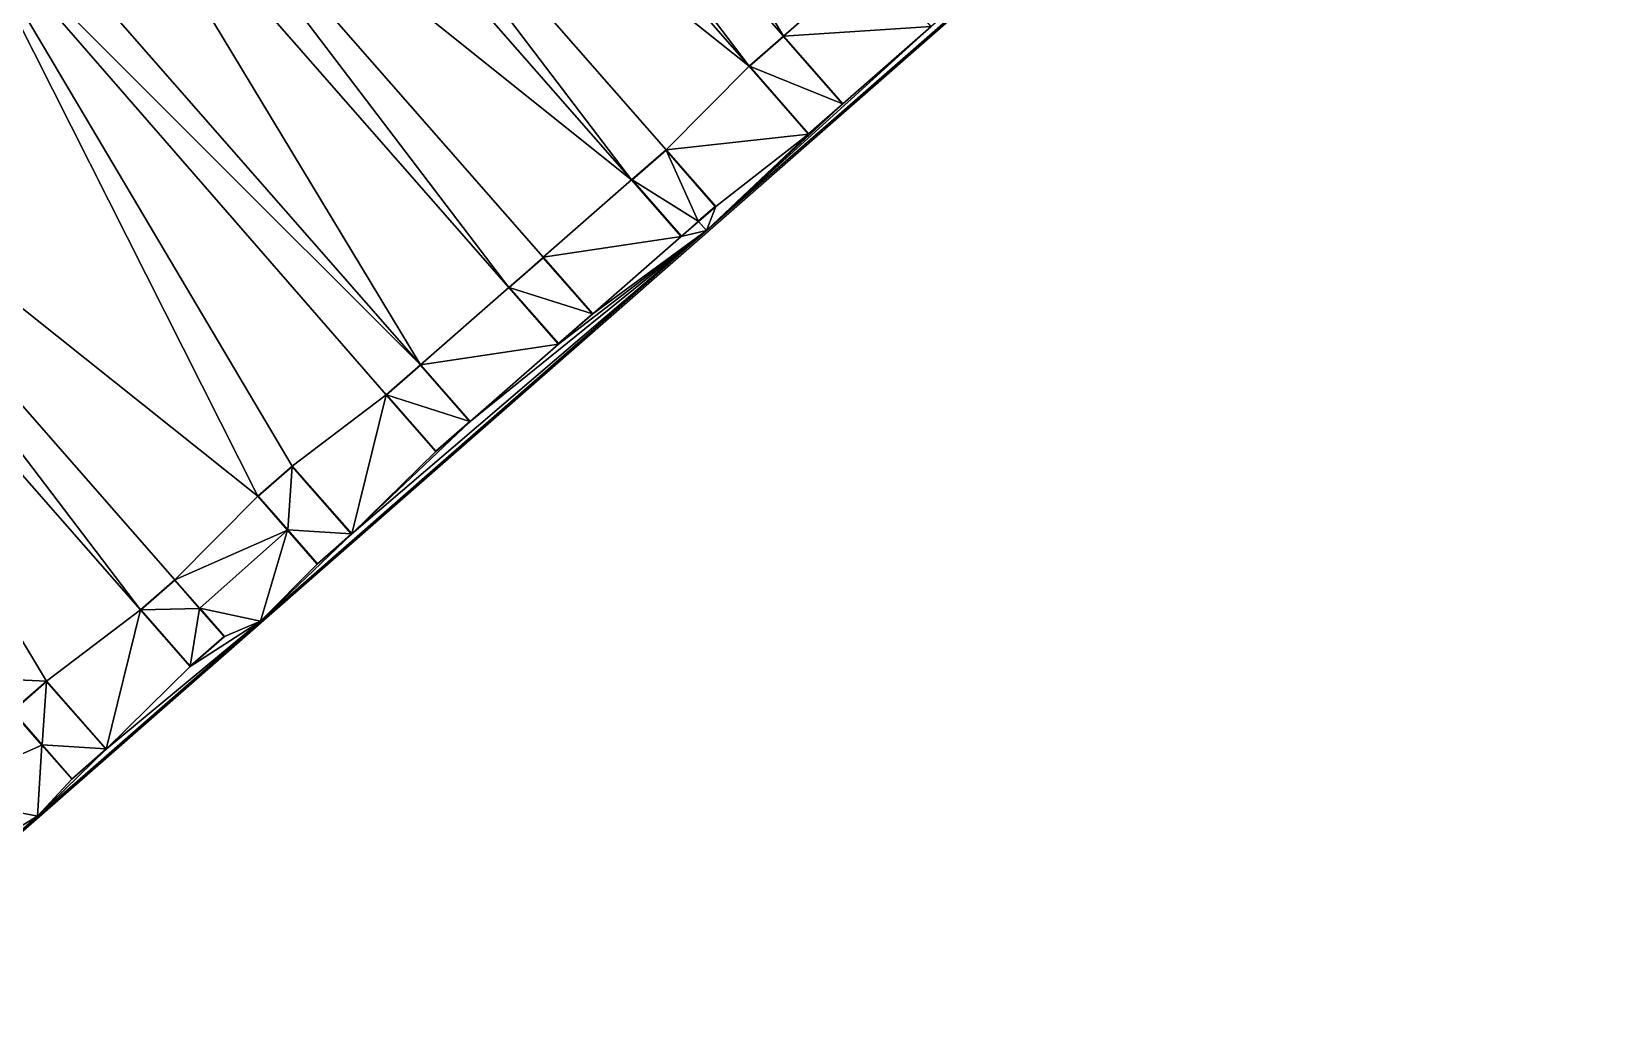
# Model space of a CAD drawing. Header units: metres. Extents: x 217325 to 217429, y 103029 to 103120.
# Drawn here: x 217376.5 to 217429.4, y 103034.4 to 103067.5 of the extents above; entities that cross this region are included whole.
import ezdxf

# ---------------------------------------------------------------- set-up
doc = ezdxf.new("R2010")
doc.units = ezdxf.units.M
doc.layers.add('_fondations', color=7, linetype='Continuous')

msp = doc.modelspace()

# ---------------------------------------------------------------- linework, layer by layer
at = {"layer": '_fondations', "color": 3, "true_color": 0x00ff00}
for points in [[(217369.211, 103034.408, 201.32), (217429.397, 103087.121, 201.32), (217399.271, 103060.802, 201.32)], [(217399.271, 103060.802, 201.32), (217429.397, 103087.121, 201.32), (217414.298, 103073.964, 201.32)], [(217401.864, 103067.358, 201.32), (217390.556, 103086.28, 201.32), (217387.573, 103083.674, 201.32)], [(217401.864, 103067.358, 201.32), (217404.843, 103069.967, 201.32), (217390.556, 103086.28, 201.32)], [(217400.706, 103066.343, 201.32), (217387.573, 103083.674, 201.32), (217386.415, 103082.66, 201.32)], [(217400.706, 103066.343, 201.32), (217401.864, 103067.358, 201.32), (217387.573, 103083.674, 201.32)], [(217400.706, 103066.343, 201.32), (217386.415, 103082.66, 201.32), (217383.258, 103080.254, 201.32)], [(217396.749, 103062.512, 201.32), (217383.258, 103080.254, 201.32), (217382.1, 103079.239, 201.32)], [(217396.749, 103062.512, 201.32), (217397.908, 103063.527, 201.32), (217383.258, 103080.254, 201.32)], [(217397.908, 103063.527, 201.32), (217400.706, 103066.343, 201.32), (217383.258, 103080.254, 201.32)], [(217396.749, 103062.512, 201.32), (217382.1, 103079.239, 201.32), (217379.121, 103076.63, 201.32)], [(217392.612, 103058.889, 201.32), (217379.121, 103076.63, 201.32), (217377.962, 103075.615, 201.32)], [(217392.612, 103058.889, 201.32), (217393.77, 103059.903, 201.32), (217379.121, 103076.63, 201.32)], [(217393.77, 103059.903, 201.32), (217396.749, 103062.512, 201.32), (217379.121, 103076.63, 201.32)], [(217374.983, 103073.006, 201.32), (217389.633, 103056.28, 201.32), (217377.962, 103075.615, 201.32)], [(217389.633, 103056.28, 201.32), (217392.612, 103058.889, 201.32), (217377.962, 103075.615, 201.32)], [(217406.846, 103067.68, 201.32), (217399.271, 103060.802, 201.32), (217414.298, 103073.964, 201.32)], [(217374.983, 103073.006, 201.32), (217374.086, 103071.822, 201.32), (217389.633, 103056.28, 201.32)], [(217374.086, 103071.822, 201.32), (217366.708, 103065.759, 201.32), (217384.156, 103051.848, 201.32)], [(217374.086, 103071.822, 201.32), (217385.314, 103052.863, 201.32), (217388.474, 103055.265, 201.32)], [(217385.314, 103052.863, 201.32), (217374.086, 103071.822, 201.32), (217384.156, 103051.848, 201.32)], [(217389.633, 103056.28, 201.32), (217374.086, 103071.822, 201.32), (217388.474, 103055.265, 201.32)], [(217404.843, 103069.967, 201.32), (217401.864, 103067.358, 201.32), (217406.846, 103067.68, 201.32)], [(217406.846, 103067.68, 201.32), (217403.867, 103065.071, 201.32), (217399.271, 103060.802, 201.32)], [(217401.864, 103067.358, 201.32), (217403.867, 103065.071, 201.32), (217406.846, 103067.68, 201.32)], [(217401.863, 103067.344, 199.9), (217401.864, 103067.358, 201.32), (217400.706, 103066.343, 201.32)], [(217400.72, 103066.342, 199.9), (217401.863, 103067.344, 199.9), (217400.706, 103066.343, 201.32)], [(217401.863, 103067.344, 199.9), (217400.72, 103066.342, 199.9), (217403.853, 103065.072, 199.9)], [(217401.863, 103067.344, 199.9), (217403.853, 103065.072, 199.9), (217401.864, 103067.358, 201.32)], [(217401.864, 103067.358, 201.32), (217403.853, 103065.072, 199.9), (217403.867, 103065.071, 201.32)], [(217400.706, 103066.343, 201.32), (217397.908, 103063.527, 201.32), (217402.709, 103064.056, 201.32)], [(217400.72, 103066.342, 199.9), (217400.706, 103066.343, 201.32), (217402.709, 103064.056, 201.32)], [(217403.853, 103065.072, 199.9), (217400.72, 103066.342, 199.9), (217402.71, 103064.07, 199.9)], [(217402.71, 103064.07, 199.9), (217400.72, 103066.342, 199.9), (217402.709, 103064.056, 201.32)], [(217366.708, 103065.759, 201.32), (217365.55, 103064.744, 201.32), (217380.2, 103048.017, 201.32)], [(217366.708, 103065.759, 201.32), (217381.358, 103049.032, 201.32), (217384.156, 103051.848, 201.32)], [(217381.358, 103049.032, 201.32), (217366.708, 103065.759, 201.32), (217380.2, 103048.017, 201.32)], [(217403.867, 103065.071, 201.32), (217402.709, 103064.056, 201.32), (217399.271, 103060.802, 201.32)], [(217402.71, 103064.07, 199.9), (217402.709, 103064.056, 201.32), (217403.867, 103065.071, 201.32)], [(217403.853, 103065.072, 199.9), (217402.71, 103064.07, 199.9), (217403.867, 103065.071, 201.32)], [(217365.55, 103064.744, 201.32), (217361.797, 103046.323, 201.32), (217377.039, 103045.615, 201.32)], [(217365.55, 103064.744, 201.32), (217377.039, 103045.615, 201.32), (217380.2, 103048.017, 201.32)], [(217397.908, 103063.527, 201.32), (217399.581, 103061.616, 201.32), (217402.709, 103064.056, 201.32)], [(217402.709, 103064.056, 201.32), (217399.581, 103061.616, 201.32), (217399.271, 103060.802, 201.32)], [(217396.763, 103062.511, 199.9), (217397.908, 103063.527, 201.32), (217396.749, 103062.512, 201.32)], [(217396.763, 103062.511, 199.9), (217397.907, 103063.513, 199.9), (217397.908, 103063.527, 201.32)], [(217397.907, 103063.513, 199.9), (217396.763, 103062.511, 199.9), (217398.996, 103061.117, 199.9)], [(217397.908, 103063.527, 201.32), (217397.907, 103063.513, 199.9), (217399.581, 103061.616, 201.32)], [(217399.567, 103061.617, 199.9), (217397.907, 103063.513, 199.9), (217398.996, 103061.117, 199.9)], [(217397.907, 103063.513, 199.9), (217399.567, 103061.617, 199.9), (217399.581, 103061.616, 201.32)], [(217396.749, 103062.512, 201.32), (217393.77, 103059.903, 201.32), (217398.423, 103060.602, 201.32)], [(217398.424, 103060.616, 199.9), (217396.749, 103062.512, 201.32), (217398.423, 103060.602, 201.32)], [(217398.424, 103060.616, 199.9), (217396.763, 103062.511, 199.9), (217396.749, 103062.512, 201.32)], [(217396.763, 103062.511, 199.9), (217398.424, 103060.616, 199.9), (217398.996, 103061.117, 199.9)], [(217399.002, 103061.109, 201.32), (217399.567, 103061.617, 199.9), (217398.996, 103061.117, 199.9)], [(217399.567, 103061.617, 199.9), (217399.002, 103061.109, 201.32), (217399.581, 103061.616, 201.32)], [(217399.271, 103060.802, 201.32), (217399.581, 103061.616, 201.32), (217399.002, 103061.109, 201.32)], [(217369.211, 103034.408, 201.32), (217399.271, 103060.802, 201.32), (217384.243, 103047.64, 201.32)], [(217399.271, 103060.802, 201.32), (217387.317, 103050.576, 201.32), (217384.243, 103047.64, 201.32)], [(217391.306, 103054.369, 201.32), (217387.317, 103050.576, 201.32), (217399.271, 103060.802, 201.32)], [(217394.285, 103056.978, 201.32), (217391.306, 103054.369, 201.32), (217399.271, 103060.802, 201.32)], [(217395.444, 103057.993, 201.32), (217394.285, 103056.978, 201.32), (217399.271, 103060.802, 201.32)], [(217398.423, 103060.602, 201.32), (217395.444, 103057.993, 201.32), (217399.271, 103060.802, 201.32)], [(217399.271, 103060.802, 201.32), (217399.002, 103061.109, 201.32), (217398.423, 103060.602, 201.32)], [(217398.424, 103060.616, 199.9), (217398.423, 103060.602, 201.32), (217399.002, 103061.109, 201.32)], [(217398.424, 103060.616, 199.9), (217399.002, 103061.109, 201.32), (217398.996, 103061.117, 199.9)], [(217393.77, 103059.903, 201.32), (217395.444, 103057.993, 201.32), (217398.423, 103060.602, 201.32)], [(217393.769, 103059.889, 199.9), (217393.77, 103059.903, 201.32), (217392.612, 103058.889, 201.32)], [(217392.626, 103058.888, 199.9), (217393.769, 103059.889, 199.9), (217392.612, 103058.889, 201.32)], [(217393.769, 103059.889, 199.9), (217392.626, 103058.888, 199.9), (217395.43, 103057.994, 199.9)], [(217393.769, 103059.889, 199.9), (217395.43, 103057.994, 199.9), (217393.77, 103059.903, 201.32)], [(217393.77, 103059.903, 201.32), (217395.43, 103057.994, 199.9), (217395.444, 103057.993, 201.32)], [(217392.612, 103058.889, 201.32), (217389.633, 103056.28, 201.32), (217394.285, 103056.978, 201.32)], [(217392.626, 103058.888, 199.9), (217392.612, 103058.889, 201.32), (217394.285, 103056.978, 201.32)], [(217395.43, 103057.994, 199.9), (217392.626, 103058.888, 199.9), (217394.286, 103056.992, 199.9)], [(217394.286, 103056.992, 199.9), (217392.626, 103058.888, 199.9), (217394.285, 103056.978, 201.32)], [(217394.286, 103056.992, 199.9), (217394.285, 103056.978, 201.32), (217395.444, 103057.993, 201.32)], [(217395.43, 103057.994, 199.9), (217394.286, 103056.992, 199.9), (217395.444, 103057.993, 201.32)], [(217389.633, 103056.28, 201.32), (217391.306, 103054.369, 201.32), (217394.285, 103056.978, 201.32)], [(217389.632, 103056.265, 199.9), (217389.633, 103056.28, 201.32), (217388.474, 103055.265, 201.32)], [(217388.489, 103055.264, 199.9), (217389.632, 103056.265, 199.9), (217388.474, 103055.265, 201.32)], [(217389.632, 103056.265, 199.9), (217388.489, 103055.264, 199.9), (217391.292, 103054.37, 199.9)], [(217389.632, 103056.265, 199.9), (217391.292, 103054.37, 199.9), (217389.633, 103056.28, 201.32)], [(217389.633, 103056.28, 201.32), (217391.292, 103054.37, 199.9), (217391.306, 103054.369, 201.32)], [(217385.314, 103052.863, 201.32), (217387.317, 103050.576, 201.32), (217388.474, 103055.265, 201.32)], [(217388.474, 103055.265, 201.32), (217387.317, 103050.576, 201.32), (217390.148, 103053.354, 201.32)], [(217388.489, 103055.264, 199.9), (217388.474, 103055.265, 201.32), (217390.148, 103053.354, 201.32)], [(217391.292, 103054.37, 199.9), (217388.489, 103055.264, 199.9), (217390.149, 103053.368, 199.9)], [(217390.149, 103053.368, 199.9), (217388.489, 103055.264, 199.9), (217390.148, 103053.354, 201.32)], [(217390.148, 103053.354, 201.32), (217387.317, 103050.576, 201.32), (217391.306, 103054.369, 201.32)], [(217390.149, 103053.368, 199.9), (217390.148, 103053.354, 201.32), (217391.306, 103054.369, 201.32)], [(217391.292, 103054.37, 199.9), (217390.149, 103053.368, 199.9), (217391.306, 103054.369, 201.32)], [(217385.313, 103052.849, 200.2), (217385.314, 103052.863, 201.32), (217384.156, 103051.848, 201.32)], [(217384.17, 103051.847, 200.2), (217385.313, 103052.849, 200.2), (217384.156, 103051.848, 201.32)], [(217385.313, 103052.849, 200.2), (217384.17, 103051.847, 200.2), (217385.165, 103050.711, 200.2)], [(217387.303, 103050.577, 200.2), (217385.313, 103052.849, 200.2), (217385.165, 103050.711, 200.2)], [(217385.313, 103052.849, 200.2), (217387.303, 103050.577, 200.2), (217385.314, 103052.863, 201.32)], [(217385.314, 103052.863, 201.32), (217387.303, 103050.577, 200.2), (217387.317, 103050.576, 201.32)], [(217384.156, 103051.848, 201.32), (217381.358, 103049.032, 201.32), (217385.157, 103050.705, 201.32)], [(217384.17, 103051.847, 200.2), (217384.156, 103051.848, 201.32), (217385.157, 103050.705, 201.32)], [(217384.17, 103051.847, 200.2), (217385.157, 103050.705, 201.32), (217385.165, 103050.711, 200.2)], [(217381.358, 103049.032, 201.32), (217382.195, 103048.077, 201.32), (217385.157, 103050.705, 201.32)], [(217382.195, 103048.077, 201.32), (217384.243, 103047.64, 201.32), (217385.157, 103050.705, 201.32)], [(217384.243, 103047.64, 201.32), (217386.159, 103049.561, 201.32), (217385.157, 103050.705, 201.32)], [(217387.317, 103050.576, 201.32), (217386.159, 103049.561, 201.32), (217384.243, 103047.64, 201.32)], [(217385.157, 103050.705, 201.32), (217386.16, 103049.575, 200.2), (217385.165, 103050.711, 200.2)], [(217386.159, 103049.561, 201.32), (217386.16, 103049.575, 200.2), (217385.157, 103050.705, 201.32)], [(217386.16, 103049.575, 200.2), (217387.303, 103050.577, 200.2), (217385.165, 103050.711, 200.2)], [(217386.16, 103049.575, 200.2), (217386.159, 103049.561, 201.32), (217387.317, 103050.576, 201.32)], [(217387.303, 103050.577, 200.2), (217386.16, 103049.575, 200.2), (217387.317, 103050.576, 201.32)], [(217381.357, 103049.018, 200.2), (217381.358, 103049.032, 201.32), (217380.2, 103048.017, 201.32)], [(217380.214, 103048.017, 200.2), (217381.357, 103049.018, 200.2), (217380.2, 103048.017, 201.32)], [(217381.357, 103049.018, 200.2), (217380.214, 103048.017, 200.2), (217382.187, 103048.07, 200.2)], [(217381.358, 103049.032, 201.32), (217381.357, 103049.018, 200.2), (217382.195, 103048.077, 201.32)], [(217382.195, 103048.077, 201.32), (217381.357, 103049.018, 200.2), (217382.187, 103048.07, 200.2)], [(217383.017, 103047.122, 200.2), (217382.195, 103048.077, 201.32), (217382.187, 103048.07, 200.2)], [(217383.032, 103047.121, 201.32), (217384.243, 103047.64, 201.32), (217382.195, 103048.077, 201.32)], [(217383.017, 103047.122, 200.2), (217383.032, 103047.121, 201.32), (217382.195, 103048.077, 201.32)], [(217369.211, 103034.408, 201.32), (217384.243, 103047.64, 201.32), (217376.73, 103041.06, 201.32)], [(217384.243, 103047.64, 201.32), (217379.042, 103043.328, 201.32), (217376.73, 103041.06, 201.32)], [(217377.039, 103045.615, 201.32), (217379.042, 103043.328, 201.32), (217380.2, 103048.017, 201.32)], [(217380.2, 103048.017, 201.32), (217379.042, 103043.328, 201.32), (217381.873, 103046.107, 201.32)], [(217381.873, 103046.107, 201.32), (217379.042, 103043.328, 201.32), (217384.243, 103047.64, 201.32)], [(217380.214, 103048.017, 200.2), (217380.2, 103048.017, 201.32), (217381.873, 103046.107, 201.32)], [(217380.214, 103048.017, 200.2), (217381.874, 103046.121, 200.2), (217382.187, 103048.07, 200.2)], [(217381.874, 103046.121, 200.2), (217380.214, 103048.017, 200.2), (217381.873, 103046.107, 201.32)], [(217383.032, 103047.121, 201.32), (217381.873, 103046.107, 201.32), (217384.243, 103047.64, 201.32)], [(217381.874, 103046.121, 200.2), (217383.017, 103047.122, 200.2), (217382.187, 103048.07, 200.2)], [(217381.874, 103046.121, 200.2), (217381.873, 103046.107, 201.32), (217383.032, 103047.121, 201.32)], [(217383.017, 103047.122, 200.2), (217381.874, 103046.121, 200.2), (217383.032, 103047.121, 201.32)], [(217377.039, 103045.615, 201.32), (217361.797, 103046.323, 201.32), (217375.881, 103044.601, 201.32)], [(217375.895, 103044.6, 200.2), (217377.039, 103045.615, 201.32), (217375.881, 103044.601, 201.32)], [(217375.895, 103044.6, 200.2), (217377.038, 103045.601, 200.2), (217377.039, 103045.615, 201.32)], [(217377.038, 103045.601, 200.2), (217375.895, 103044.6, 200.2), (217376.89, 103043.464, 200.2)], [(217379.028, 103043.329, 200.2), (217377.038, 103045.601, 200.2), (217376.89, 103043.464, 200.2)], [(217377.039, 103045.615, 201.32), (217377.038, 103045.601, 200.2), (217379.042, 103043.328, 201.32)], [(217377.038, 103045.601, 200.2), (217379.028, 103043.329, 200.2), (217379.042, 103043.328, 201.32)], [(217375.881, 103044.601, 201.32), (217373.083, 103041.785, 201.32), (217376.882, 103043.457, 201.32)], [(217375.895, 103044.6, 200.2), (217375.881, 103044.601, 201.32), (217376.882, 103043.457, 201.32)], [(217375.895, 103044.6, 200.2), (217376.882, 103043.457, 201.32), (217376.89, 103043.464, 200.2)], [(217373.083, 103041.785, 201.32), (217376.73, 103041.06, 201.32), (217376.882, 103043.457, 201.32)], [(217376.73, 103041.06, 201.32), (217377.884, 103042.314, 201.32), (217376.882, 103043.457, 201.32)], [(217379.042, 103043.328, 201.32), (217377.884, 103042.314, 201.32), (217376.73, 103041.06, 201.32)], [(217376.882, 103043.457, 201.32), (217377.885, 103042.328, 200.2), (217376.89, 103043.464, 200.2)], [(217377.884, 103042.314, 201.32), (217377.885, 103042.328, 200.2), (217376.882, 103043.457, 201.32)], [(217377.885, 103042.328, 200.2), (217379.028, 103043.329, 200.2), (217376.89, 103043.464, 200.2)], [(217379.028, 103043.329, 200.2), (217377.885, 103042.328, 200.2), (217377.884, 103042.314, 201.32)], [(217379.028, 103043.329, 200.2), (217377.884, 103042.314, 201.32), (217379.042, 103043.328, 201.32)], [(217373.083, 103041.785, 201.32), (217374.757, 103039.874, 201.32), (217376.73, 103041.06, 201.32)], [(217369.211, 103034.408, 201.32), (217376.73, 103041.06, 201.32), (217372.973, 103037.769, 201.32)], [(217376.73, 103041.06, 201.32), (217374.757, 103039.874, 201.32), (217372.973, 103037.769, 201.32)]]:
    msp.add_3dface(points, dxfattribs=at)

doc.saveas('drawing.dxf')
